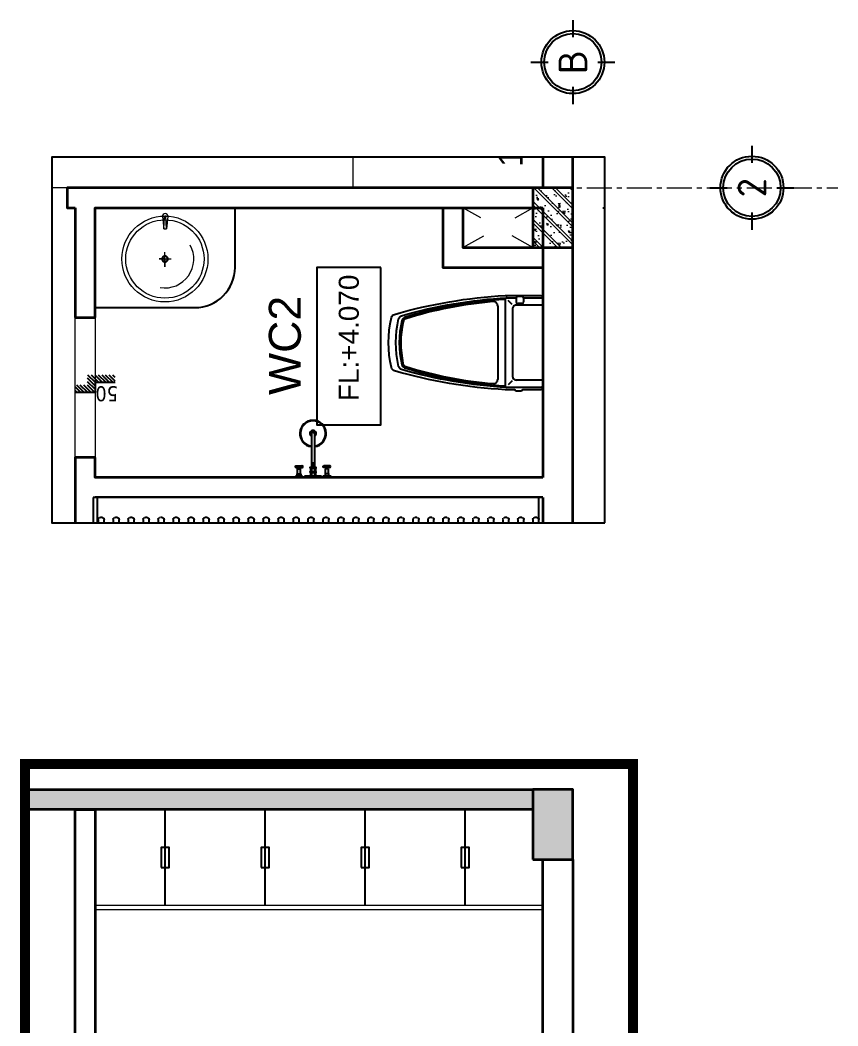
# Model space of a CAD drawing. Header units: inches. Extents: x 236662 to 497023, y -248575 to 81795.
# Drawn here: x 424170 to 428261, y -205182 to -200150 of the extents above; entities that cross this region are included whole.
import ezdxf
from ezdxf.enums import TextEntityAlignment as Align
from ezdxf.xclip import XClip

# ---------------------------------------------------------------- set-up
doc = ezdxf.new("R2010")
doc.units = ezdxf.units.IN
doc.header["$LTSCALE"] = 10
doc.header["$MEASUREMENT"] = 0
doc.set_wipeout_variables(frame=1)
for name, pattern in [('ACAD_ISO02W100', [15, 12, -3]), ('ACAD_ISO03W100', [30, 12, -18]), ('CENTER', [2, 1.25, -0.25, 0.25, -0.25]), ('DASHED2', [0.375, 0.25, -0.125]), ('HIDDEN', [0.375, 0.25, -0.125])]:
    doc.linetypes.add(name, pattern=pattern)
for name, color, linetype in [('01. HP_TEXT', 9, 'Continuous'), ('07. HP_KY HIEU', 43, 'Continuous'), ('07. HP_KY HIEU @ 1', 43, 'Continuous'), ('08. HP_DIM', 118, 'Continuous'), ('10. HP_VAT DUNG 1', 144, 'Continuous'), ('TEXT', 2, 'Continuous')]:
    doc.layers.add(name, color=color, linetype=linetype)
for name, color, linetype, lineweight in [('02. HP_BE TONG', 1, 'Continuous', 35), ('03. HP_TUONG', 2, 'Continuous', 35), ('05. HP_TRUC', 251, 'CENTER', 5), ('06. HP_THAY 1', 134, 'Continuous', 15), ('06. HP_THAY 2', 147, 'Continuous', 13), ('09_HP_HATCH', 8, 'Continuous', 5), ('14. HP_OPENING', 250, 'ACAD_ISO03W100', 5), ('GHICHU', 7, 'Continuous', 9), ('N KHUAT', 8, 'Continuous', 5)]:
    doc.layers.add(name, color=color, linetype=linetype, lineweight=lineweight)
doc.styles.add('AVO', font='VAVOB.TTF')
doc.styles.add('BAOANNOTE', font='arial.ttf', dxfattribs={"width": 0.8})
doc.styles.add('ISOCP50', font='isocpeur.ttf')
doc.styles.get("Standard").update_dxf_attribs({"font": 'arial.ttf'})
doc.styles.add('Tahoma', font='tahoma.ttf')
doc.styles.add('TEXT (none)', font='arial.ttf')
doc.styles.add('text2', font='VHELVCN.TTF')
doc.dimstyles.new('AL-100', dxfattribs={"dimtxt": 220, "dimasz": 150, "dimexe": 150, "dimexo": 150, "dimgap": 80, "dimtad": 1, "dimdec": 0, "dimzin": 9, "dimtxsty": 'text2', "dimblk": 'ARCHTICK', "dimcen": 1, "dimdle": 150, "dimclrd": 256, "dimclre": 256, "dimclrt": 7, "dimadec": 0, "dimazin": 0, "dimtfac": 1, "dimtdec": 0, "dimtix": 1, "dimtmove": 2, "dimatfit": 3, "dimldrblk": 'ARCHTICK', "dimfxl": 1, "dimtolj": 1, "dimtzin": 0, "dimlwd": -1, "dimlwe": -1, "dimarcsym": 0})

# ---------------------------------------------------------------- blocks, each defined once
blk = doc.blocks.new('Level mark - Plan 2')
blk.add_lwpolyline([(12.525, 0.4), (12.525, 3.6), (4.642, 3.6), (4.642, 0.4)], close=True)
at = {"style": 'BAOANNOTE', "flags": 8}
blk.add_attdef('FL%%P0.000', text='', height=2, dxfattribs=at).set_placement((9, 2), align=Align.MIDDLE_CENTER)
blk = doc.blocks.new('_ArchTick')
at = {"color": 0, "linetype": 'ByBlock', "const_width": 0.15}
blk.add_lwpolyline([(-0.5, -0.5), (0.5, 0.5)], dxfattribs=at)
blk = doc.blocks.new('*D1336')
at = {"layer": '08. HP_DIM', "transparency": 16777216}
for p, q in [((-15000, -3750), (-15000, -5072.9)), ((0, -3750), (0, -5072.9)), ((-15150, -4922.9), (150, -4922.9))]:
    blk.add_line(p, q, dxfattribs=at)
at = {"layer": 'Defpoints', "color": 0, "transparency": 16777216}
for p in [(-15000, -3600), (0, -3600), (0, -4922.9)]:
    blk.add_point(p, dxfattribs=at)
at = {"layer": '08. HP_DIM', "transparency": 16777216, "xscale": 150, "yscale": 150, "zscale": 150, "rotation": 180}
blk.add_blockref('_ArchTick', (-15000, -4922.9), dxfattribs=at)
at = {"layer": '08. HP_DIM', "transparency": 16777216, "xscale": 150, "yscale": 150, "zscale": 150}
blk.add_blockref('_ArchTick', (0, -4922.9), dxfattribs=at)
at = {"layer": '08. HP_DIM', "color": 7, "transparency": 16777216, "insert": (-7500, -4730.6), "char_height": 220, "attachment_point": 5, "style": 'text2'}
blk.add_mtext('\\A1;15000', dxfattribs=at)
blk = doc.blocks.new('COT')
at = {"layer": '09_HP_HATCH'}
h = blk.add_hatch(dxfattribs=at)
h.set_pattern_fill('CHAU-01', color=256, scale=15, pattern_type=2)
h.set_pattern_definition([(50, (-55276.965, -37444.2), (107.58903, -9.41282), [11.25, -123.75]), (355, (-55276.97, -37444.2), (-20.8127, 112.82882), [9, -99]), (100.4514, (-55268, -37444.99), (86.7764, 103.41593), [9.56103, -105.17132]), (46.1842, (-55276.97, -37414.2), (160.08616, -24.82785), [16.875, -185.625]), (96.6356, (-55263.62, -37416.27), (140.1994, 146.11768), [14.34154, -157.75695]), (351.1842, (-55276.97, -37414.2), (140.1993, 146.1178), [13.5, -148.5]), (21, (-55261.965, -37421.7), (89.53606, -60.39283), [11.25, -123.75]), (326, (-55261.97, -37421.7), (36.4973, 108.7725), [9, -99]), (71.4514, (-55254.5, -37426.73), (126.0334, 48.37957), [9.56103, -105.17132]), (37.5, (-55276.965, -37444.2), (1.823978, 49.934078), [0, -97.8, 0, -100.5, 0, -99.375]), (7.5, (-55276.965, -37444.2), (39.46043, 59.161757), [0, -57.3, 0, -95.55, 0, -37.875]), (327.5, (-55310.415, -37444.2), (80.073365, -3.38323), [0, -37.5, 0, -117, 0, -155.25]), (317.5, (-55325.415, -37444.2), (87.477925, 15.01575), [0, -48.75, 0, -77.7, 0, -110.25]), (45, (-55276.965, -37444.2), (-45.07806, 45.07806), []), (45, (-55276.965, -37425.827), (-45.07806, 45.07806), [])])
h.paths.add_polyline_path([(0, -200), (300, -200), (300, 0), (0, 0)])
at = {"layer": '02. HP_BE TONG'}
blk.add_lwpolyline([(0, -200), (300, -200), (300, 0), (0, 0)], close=True, dxfattribs=at)
blk = doc.blocks.new('ádasdwdczxzc')
at = {"layer": '03. HP_TUONG'}
for p in [(-15000, 3600), (-9750, 3600), (-5550, 3600), (-300, 3600), (-15000, 200), (-9750, 200), (-5550, 200), (-300, 200)]:
    blk.add_blockref('COT', p, dxfattribs=at)
blk = doc.blocks.new('*D1337')
at = {"layer": '08. HP_DIM', "transparency": 16777216}
for p, q in [((-15000, -3750), (-15000, -4660.7)), ((-9550, -3750), (-9550, -4660.7)), ((-15150, -4510.7), (-9400, -4510.7))]:
    blk.add_line(p, q, dxfattribs=at)
at = {"layer": 'Defpoints', "color": 0, "transparency": 16777216}
for p in [(-15000, -3600), (-9550, -3600), (-9550, -4510.7)]:
    blk.add_point(p, dxfattribs=at)
at = {"layer": '08. HP_DIM', "transparency": 16777216, "xscale": 150, "yscale": 150, "zscale": 150, "rotation": 180}
blk.add_blockref('_ArchTick', (-15000, -4510.7), dxfattribs=at)
at = {"layer": '08. HP_DIM', "transparency": 16777216, "xscale": 150, "yscale": 150, "zscale": 150}
blk.add_blockref('_ArchTick', (-9550, -4510.7), dxfattribs=at)
at = {"layer": '08. HP_DIM', "color": 7, "transparency": 16777216, "insert": (-12275, -4318.3), "char_height": 220, "attachment_point": 5, "style": 'text2'}
blk.add_mtext('\\A1;5450', dxfattribs=at)
blk = doc.blocks.new('*D1338')
at = {"layer": '08. HP_DIM', "transparency": 16777216}
for p, q in [((-9550, -3750), (-9550, -4660.7)), ((-5450, -3750), (-5450, -4660.7)), ((-9700, -4510.7), (-5300, -4510.7))]:
    blk.add_line(p, q, dxfattribs=at)
at = {"layer": 'Defpoints', "color": 0, "transparency": 16777216}
for p in [(-9550, -3600), (-5450, -3600), (-5450, -4510.7)]:
    blk.add_point(p, dxfattribs=at)
at = {"layer": '08. HP_DIM', "transparency": 16777216, "xscale": 150, "yscale": 150, "zscale": 150, "rotation": 180}
blk.add_blockref('_ArchTick', (-9550, -4510.7), dxfattribs=at)
at = {"layer": '08. HP_DIM', "transparency": 16777216, "xscale": 150, "yscale": 150, "zscale": 150}
blk.add_blockref('_ArchTick', (-5450, -4510.7), dxfattribs=at)
at = {"layer": '08. HP_DIM', "color": 7, "transparency": 16777216, "insert": (-7500, -4318.3), "char_height": 220, "attachment_point": 5, "style": 'text2'}
blk.add_mtext('\\A1;4100', dxfattribs=at)
blk = doc.blocks.new('*D1339')
at = {"layer": '08. HP_DIM', "transparency": 16777216}
for p, q in [((-5450, -3750), (-5450, -4660.7)), ((0, -3750), (0, -4660.7)), ((-5600, -4510.7), (150, -4510.7))]:
    blk.add_line(p, q, dxfattribs=at)
at = {"layer": 'Defpoints', "color": 0, "transparency": 16777216}
for p in [(-5450, -3600), (0, -3600), (0, -4510.7)]:
    blk.add_point(p, dxfattribs=at)
at = {"layer": '08. HP_DIM', "transparency": 16777216, "xscale": 150, "yscale": 150, "zscale": 150, "rotation": 180}
blk.add_blockref('_ArchTick', (-5450, -4510.7), dxfattribs=at)
at = {"layer": '08. HP_DIM', "transparency": 16777216, "xscale": 150, "yscale": 150, "zscale": 150}
blk.add_blockref('_ArchTick', (0, -4510.7), dxfattribs=at)
at = {"layer": '08. HP_DIM', "color": 7, "transparency": 16777216, "insert": (-2725, -4318.3), "char_height": 220, "attachment_point": 5, "style": 'text2'}
blk.add_mtext('\\A1;5450', dxfattribs=at)
blk = doc.blocks.new('*D1340')
at = {"layer": '08. HP_DIM', "transparency": 16777216}
for p, q in [((1239.1, 150), (1239.1, -3750)), ((365, 0), (1389.1, 0)), ((365, -3600), (1389.1, -3600))]:
    blk.add_line(p, q, dxfattribs=at)
at = {"layer": 'Defpoints', "color": 0, "transparency": 16777216}
for p in [(215, 0), (215, -3600), (1239.1, -3600)]:
    blk.add_point(p, dxfattribs=at)
at = {"layer": '08. HP_DIM', "transparency": 16777216, "xscale": 150, "yscale": 150, "zscale": 150}
for p, rotation in [((1239.1, 0), 90), ((1239.1, -3600), 270)]:
    blk.add_blockref('_ArchTick', p, dxfattribs=dict(at, rotation=rotation))
at = {"layer": '08. HP_DIM', "color": 7, "transparency": 16777216, "insert": (1046.7, -1880), "char_height": 220, "attachment_point": 5, "rotation": 90, "style": 'text2'}
blk.add_mtext('\\A1;3600', dxfattribs=at)
blk = doc.blocks.new('*D1341')
at = {"layer": '08. HP_DIM', "transparency": 16777216}
for p, q in [((-17549.4, 150), (-17549.4, -3750)), ((-16400, 0), (-17699.4, 0)), ((-16400, -3600), (-17699.4, -3600))]:
    blk.add_line(p, q, dxfattribs=at)
at = {"layer": 'Defpoints', "color": 0, "transparency": 16777216}
for p in [(-16250, 0, 6.3), (-17549.4, -3600), (-16250, -3600, 6.3)]:
    blk.add_point(p, dxfattribs=at)
at = {"layer": '08. HP_DIM', "transparency": 16777216, "xscale": 150, "yscale": 150, "zscale": 150}
for p, rotation in [((-17549.4, 0), 90), ((-17549.4, -3600), 270)]:
    blk.add_blockref('_ArchTick', p, dxfattribs=dict(at, rotation=rotation))
at = {"layer": '08. HP_DIM', "color": 7, "transparency": 16777216, "insert": (-17741.7, -1800), "char_height": 220, "attachment_point": 5, "rotation": 90, "style": 'text2'}
blk.add_mtext('\\A1;3600', dxfattribs=at)
blk = doc.blocks.new('Step Symbol - Metric')
h = blk.add_hatch()
h.set_pattern_fill('_USER', color=0, angle=45, style=0, pattern_type=0)
h.set_pattern_definition([(45, (0, 4), (-0.70711, 0.70711), [])])
h.paths.add_polyline_path([(8, 0), (8, -3), (-3, -3), (-3, 1), (-8, 1), (-8, 4), (0, 4), (0, 0)])
at = {"color": 0}
blk.add_lwpolyline([(8, 0), (0, 0), (0, 4), (-8, 4)], dxfattribs=at)
blk.add_attdef('Step', (2, 2), '', height=3, dxfattribs=at)
blk = doc.blocks.new('FDGGDFGDFGDFGFD')
at = {"color": 252}
for p, q in [((-180, 204.7), (-180, -204.7)), ((-146.7, 181.8), (-165.9, 201)), ((-127.4, 212.8), (-127.4, 193.9)), ((-92.3, 212.8), (-92.3, 193.9)), ((-215.1, 175), (-215.1, -175)), ((-144.9, 160.6), (-144.9, -160.6)), ((0, 178.6), (-126.9, 178.6)), ((-100.4, 185.8), (-119.3, 185.8)), ((-146.7, -181.8), (-165.9, -201)), ((0, -178.6), (-126.9, -178.6))]:
    blk.add_line(p, q, dxfattribs=at)
blk.add_lwpolyline([(-100.4, 220.9, -0.381966), (-92.3, 213.7), (-9, 213.7, -0.414214), (0, 204.7), (0, -204.7, -0.414214), (-9, -213.7), (-171, -213.7, -0.056436), (-673.2, -128.2, -0.271858), (-687.3, -113.3, -0.114547), (-687.2, 113.4, -0.271578), (-673, 128.2, -0.056423), (-171, 213.7), (-127.3, 213.7, -0.381966), (-119.3, 220.9)], format="xyb", close=True, dxfattribs=at)
blk.add_lwpolyline([(-237, 195.2), (-237, 195.2)], close=True, dxfattribs=at)
for centre, radius, start, end in [((-85, -1683.8), 1892.3, 92.8743, 107.6554), ((-85, -1683.8), 1885.1, 94.6245, 107.5277), ((-235.4, 175), 20.3, 0, 94.6246), ((-171, 204.7), 9, 90, 180), ((-119.3, 193.9), 8.1, 180, 270), ((-100.4, 193.9), 8.1, 270, 0), ((-126.9, 160.6), 18, 90, 180), ((-201.2, 0), 482.8, 167.5059, 192.4941), ((-195.6, -0.6), 481.2, 168.1005, 191.7373), ((-652.8, 100.1), 20.3, 107.6554, 167.5059), ((-646.6, 94.5), 20.3, 107.5277, 168.1005), ((-652.8, -100.1), 20.3, 192.4941, 252.3446), ((-646.9, -94.4), 20.3, 191.7373, 252.464), ((-85, 1683.8), 1892.3, 252.3446, 267.1257), ((-85, 1683.8), 1885.1, 252.464, 265.3754), ((-235.4, -175), 20.3, 265.3754, 0), ((-126.9, -160.6), 18, 180, 270), ((-171, -204.7), 9, 180, 270)]:
    blk.add_arc(centre, radius, start, end, dxfattribs=at)
blk = doc.blocks.new('xi bet')
blk.add_lwpolyline([(-4710337.2, 6048009.8), (-4710167.1, 6048009.8, 0.414214), (-4710157.7, 6048019.2), (-4710157.7, 6048449.2, 0.414214), (-4710167.1, 6048458.6), (-4710254.6, 6048458.6, 0.381966), (-4710263.1, 6048466.2), (-4710282.9, 6048466.2, 0.381966), (-4710291.4, 6048458.6), (-4710337.2, 6048458.6, 0.056423), (-4710864.4, 6048368.9, 0.271578), (-4710879.2, 6048353.2, 0.114547), (-4710879.3, 6048115.2, 0.271858), (-4710864.5, 6048099.6, 0.056436)], format="xyb", close=True)
at = {"linetype": 'Continuous', "xscale": -1, "rotation": 180}
blk.add_blockref('FDGGDFGDFGDFGFD', (-4710157.7, 6048234.2), dxfattribs=at)
blk = doc.blocks.new('DRFHBTY')
at = {"color": 251, "linetype": 'Continuous', "lineweight": 0}
for p, q in [((1752175.2, 23778), (1752175.2, 23817.3)), ((1752175.2, 23817.3), (1752175.2, 23744.6)), ((1752175.2, 23778), (1752175.2, 23815.8)), ((1752175.2, 23815.8), (1752175.2, 23747.5)), ((1752204.3, 23778), (1752144.7, 23778)), ((1752175.2, 23778), (1752204.3, 23778))]:
    blk.add_line(p, q, dxfattribs=at)
at = {"lineweight": 0}
for p, q in [((1752160.5, 23565.4), (1752168.1, 23627.9)), ((1752168.1, 23627.9), (1752171, 23563)), ((1752180.1, 23627.9), (1752168.1, 23627.9)), ((1752180.1, 23627.9), (1752177.3, 23563)), ((1752187.8, 23565.4), (1752180.1, 23627.9)), ((1752171, 23563), (1752175.2, 23563)), ((1752177.3, 23563), (1752173, 23563))]:
    blk.add_line(p, q, dxfattribs=at)
for radius in [215, 195.9]:
    blk.add_circle((1752175.2, 23778), radius, dxfattribs=at)
at = {"color": 251, "lineweight": 0}
blk.add_arc((1752175.2, 23778), 144.6, 80.6039, 208.921, dxfattribs=at)
at = {"color": 251, "linetype": 'Continuous', "lineweight": 0}
for centre, radius, start, end in [((1752174.8, 23778), 16.2, 89.177, 270.823), ((1752174.8, 23778), 12, 88.8848, 271.1152), ((1752175.2, 23778), 16.2, 269.177, 90.823), ((1752175.2, 23778), 12, 268.8848, 91.1152)]:
    blk.add_arc(centre, radius, start, end, dxfattribs=at)
at = {"lineweight": 0}
for centre, start, end in [((1752174, 23564.2), 175.1531, 270.3684), ((1752174.2, 23564.2), 269.6316, 4.8469)]:
    blk.add_arc(centre, 13.6, start, end, dxfattribs=at)
blk = doc.blocks.new('voisen')
for p, q in [((0, -108.4), (0, 108.4)), ((0, 88.6), (6.3, 88.6)), ((0, 50.8), (0, 88.6)), ((6.3, 50.8), (0, 50.8)), ((6.3, 88.6), (6.3, 50.8)), ((6.3, 60.3), (6.3, 79.1)), ((220.1, 7.9), (6.3, 7.9)), ((220.1, -7.9), (6.3, -7.9))]:
    blk.add_line(p, q)
at = {"color": 251}
for p, q in [((6.3, 79.1), (18.9, 79.1)), ((18.9, 60.3), (6.3, 60.3)), ((18.9, 79.1), (18.9, 60.3)), ((18.9, 77.6), (44, 77.6)), ((18.9, 61.8), (44, 61.8)), ((44, 77.6), (44, 61.8)), ((44, 74.1), (50.3, 74.1)), ((44, 65.3), (50.3, 65.3)), ((50.3, 85.3), (50.3, 54.1)), ((50.3, 74.1), (50.3, 65.3)), ((50.3, 69.7), (57.8, 69.7)), ((57.8, 85.3), (57.8, 54.1)), ((25.1, 12.6), (6.3, 12.6)), ((47.2, 12.6), (28.3, 12.6)), ((53.2, 6.3), (53.2, -6.3)), ((53.2, 6.3), (53.2, -6.3)), ((54.5, 6.3), (54.5, -6.3)), ((56.2, 6.3), (56.2, -6.3)), ((57.5, 6.3), (57.5, -6.3)), ((58.3, 6.3), (58.3, -6.3)), ((58.8, 6.3), (58.8, -6.3)), ((62.8, 6.3), (62.8, -6.3)), ((64.2, 6.3), (64.2, -6.3)), ((65.5, 6.3), (65.5, -6.3)), ((66.2, 6.3), (66.2, -6.3)), ((66.8, 6.3), (66.8, -6.3)), ((66.9, 6.3), (66.9, -6.3)), ((66.9, 6.3), (66.9, -6.3)), ((67.1, 6.3), (67.1, -6.3)), ((67.6, 6.3), (67.6, -6.3)), ((68.4, 6.3), (68.4, -6.3)), ((69.6, 6.3), (69.6, -6.3)), ((71, 6.3), (71, -6.3)), ((72.3, 6.3), (72.3, -6.3)), ((25.1, -12.6), (6.3, -12.6)), ((47.2, -12.6), (28.3, -12.6)), ((18.9, -61.8), (44, -61.8)), ((18.9, -77.6), (44, -77.6)), ((44, -77.6), (44, -61.8)), ((44, -65.3), (50.3, -65.3)), ((44, -74.1), (50.3, -74.1)), ((50.3, -85.3), (50.3, -54.1)), ((50.3, -74.1), (50.3, -65.3)), ((50.3, -69.7), (57.8, -69.7)), ((57.8, -85.3), (57.8, -54.1))]:
    blk.add_line(p, q, dxfattribs=at)
for points in [[(0, 40.9), (0, -40.9), (6.3, -40.9), (6.3, 40.9)], [(0, 15.7), (6.3, 15.7), (6.3, -15.7), (0, -15.7)], [(0, -88.6), (6.3, -88.6), (6.3, -50.8), (0, -50.8)]]:
    blk.add_lwpolyline(points, close=True)
for points in [[(25.1, 15.7), (25.1, -15.7), (28.3, -15.7), (28.3, 15.7)], [(47.2, 15.7), (47.2, -15.7), (50.3, -15.7), (50.3, 15.7)], [(53.2, 6.3), (53.2, -6.3), (72.3, -6.3), (72.3, 6.3)], [(6.3, -60.3), (6.3, -79.1), (18.9, -79.1), (18.9, -60.3)]]:
    blk.add_lwpolyline(points, close=True, dxfattribs=at)
for radius, start, end in [(66, 186.8371, 173.1629), (62.9, 187.1808, 172.8192), (15.7, 210, 150), (7.86, 270, 90)]:
    blk.add_arc((220.1, 0), radius, start, end)
for start, end in [(23.7423, 53.63), (306.3739, 336.2616)]:
    blk.add_arc((41, 0), 15.6, start, end, dxfattribs=at)
at = {"color": 251, "extrusion": (0, 0, -1)}
blk.add_ellipse((54.1, 54.1), major_axis=(-2.67, 2.67), ratio=1, start_param=3.927025, end_param=10.21021, dxfattribs=at)
at = {"color": 251}
blk.add_ellipse((54.1, 85.3), major_axis=(-2.67, 2.67), ratio=1, start_param=5.497753, end_param=11.780938, dxfattribs=at)
blk.add_ellipse((54.1, -54.1), major_axis=(0, 3.77), ratio=1, dxfattribs=at)
at = {"color": 251, "extrusion": (0, 0, -1)}
blk.add_ellipse((54.1, -85.3), major_axis=(0, -3.77), ratio=1, dxfattribs=at)
blk = doc.blocks.new('*U36')
blk.add_wipeout([(2250, -600), (0, -600), (0, 0), (2250, 0)])
for p, q in [((0, -600), (0, 0)), ((0, 0), (2250, 0)), ((20, -580), (20, 0)), ((2230, 0), (2230, -580)), ((2250, 0), (2250, -600)), ((2250, -580), (0, -580)), ((2250, -600), (0, -600))]:
    blk.add_line(p, q)
at = {"linetype": 'HIDDEN'}
blk.add_line((20, -300), (2230, -300), dxfattribs=at)
at = {"linetype": 'HIDDEN', "ltscale": 0.3}
for points in [[(30, -100), (40, -100, -0.414214), (50, -110), (50, -490, -0.414214), (40, -500), (30, -500, -0.414214), (20, -490), (20, -110, -0.414214)], [(105, -100), (115, -100, -0.414214), (125, -110), (125, -490, -0.414214), (115, -500), (105, -500, -0.414214), (95, -490), (95, -110, -0.414214)], [(180, -100), (190, -100, -0.414214), (200, -110), (200, -490, -0.414214), (190, -500), (180, -500, -0.414214), (170, -490), (170, -110, -0.414214)], [(255, -100), (265, -100, -0.414214), (275, -110), (275, -490, -0.414214), (265, -500), (255, -500, -0.414214), (245, -490), (245, -110, -0.414214)], [(330, -100), (340, -100, -0.414214), (350, -110), (350, -490, -0.414214), (340, -500), (330, -500, -0.414214), (320, -490), (320, -110, -0.414214)], [(405, -100), (415, -100, -0.414214), (425, -110), (425, -490, -0.414214), (415, -500), (405, -500, -0.414214), (395, -490), (395, -110, -0.414214)], [(480, -100), (490, -100, -0.414214), (500, -110), (500, -490, -0.414214), (490, -500), (480, -500, -0.414214), (470, -490), (470, -110, -0.414214)], [(555, -100), (565, -100, -0.414214), (575, -110), (575, -490, -0.414214), (565, -500), (555, -500, -0.414214), (545, -490), (545, -110, -0.414214)], [(630, -100), (640, -100, -0.414214), (650, -110), (650, -490, -0.414214), (640, -500), (630, -500, -0.414214), (620, -490), (620, -110, -0.414214)], [(705, -100), (715, -100, -0.414214), (725, -110), (725, -490, -0.414214), (715, -500), (705, -500, -0.414214), (695, -490), (695, -110, -0.414214)], [(780, -100), (790, -100, -0.414214), (800, -110), (800, -490, -0.414214), (790, -500), (780, -500, -0.414214), (770, -490), (770, -110, -0.414214)], [(855, -100), (865, -100, -0.414214), (875, -110), (875, -490, -0.414214), (865, -500), (855, -500, -0.414214), (845, -490), (845, -110, -0.414214)], [(930, -100), (940, -100, -0.414214), (950, -110), (950, -490, -0.414214), (940, -500), (930, -500, -0.414214), (920, -490), (920, -110, -0.414214)], [(1005, -100), (1015, -100, -0.414214), (1025, -110), (1025, -490, -0.414214), (1015, -500), (1005, -500, -0.414214), (995, -490), (995, -110, -0.414214)], [(1080, -100), (1090, -100, -0.414214), (1100, -110), (1100, -490, -0.414214), (1090, -500), (1080, -500, -0.414214), (1070, -490), (1070, -110, -0.414214)], [(1155, -100), (1165, -100, -0.414214), (1175, -110), (1175, -490, -0.414214), (1165, -500), (1155, -500, -0.414214), (1145, -490), (1145, -110, -0.414214)], [(1230, -100), (1240, -100, -0.414214), (1250, -110), (1250, -490, -0.414214), (1240, -500), (1230, -500, -0.414214), (1220, -490), (1220, -110, -0.414214)], [(1305, -100), (1315, -100, -0.414214), (1325, -110), (1325, -490, -0.414214), (1315, -500), (1305, -500, -0.414214), (1295, -490), (1295, -110, -0.414214)], [(1380, -100), (1390, -100, -0.414214), (1400, -110), (1400, -490, -0.414214), (1390, -500), (1380, -500, -0.414214), (1370, -490), (1370, -110, -0.414214)], [(1455, -100), (1465, -100, -0.414214), (1475, -110), (1475, -490, -0.414214), (1465, -500), (1455, -500, -0.414214), (1445, -490), (1445, -110, -0.414214)], [(1530, -100), (1540, -100, -0.414214), (1550, -110), (1550, -490, -0.414214), (1540, -500), (1530, -500, -0.414214), (1520, -490), (1520, -110, -0.414214)], [(1605, -100), (1615, -100, -0.414214), (1625, -110), (1625, -490, -0.414214), (1615, -500), (1605, -500, -0.414214), (1595, -490), (1595, -110, -0.414214)], [(1680, -100), (1690, -100, -0.414214), (1700, -110), (1700, -490, -0.414214), (1690, -500), (1680, -500, -0.414214), (1670, -490), (1670, -110, -0.414214)], [(1755, -100), (1765, -100, -0.414214), (1775, -110), (1775, -490, -0.414214), (1765, -500), (1755, -500, -0.414214), (1745, -490), (1745, -110, -0.414214)], [(1830, -100), (1840, -100, -0.414214), (1850, -110), (1850, -490, -0.414214), (1840, -500), (1830, -500, -0.414214), (1820, -490), (1820, -110, -0.414214)], [(1905, -100), (1915, -100, -0.414214), (1925, -110), (1925, -490, -0.414214), (1915, -500), (1905, -500, -0.414214), (1895, -490), (1895, -110, -0.414214)], [(1980, -100), (1990, -100, -0.414214), (2000, -110), (2000, -490, -0.414214), (1990, -500), (1980, -500, -0.414214), (1970, -490), (1970, -110, -0.414214)], [(2055, -100), (2065, -100, -0.414214), (2075, -110), (2075, -490, -0.414214), (2065, -500), (2055, -500, -0.414214), (2045, -490), (2045, -110, -0.414214)], [(2130, -100), (2140, -100, -0.414214), (2150, -110), (2150, -490, -0.414214), (2140, -500), (2130, -500, -0.414214), (2120, -490), (2120, -110, -0.414214)], [(2205, -100), (2215, -100, -0.414214), (2225, -110), (2225, -490, -0.414214), (2215, -500), (2205, -500, -0.414214), (2195, -490), (2195, -110, -0.414214)]]:
    blk.add_lwpolyline(points, format="xyb", close=True, dxfattribs=at)
for points in [[(20, -320), (20, -280), (30, -280), (30, -320)], [(2220, -320), (2220, -280), (2230, -280), (2230, -320)]]:
    blk.add_lwpolyline(points, close=True)
blk = doc.blocks.new('*U289')
blk.add_wipeout([(-1650, 0), (1650, 0), (1650, -400), (900, -400), (900, -2000), (-900, -2000), (-900, -400), (-1650, -400)])
for p, q in [((-900, -50), (900, -50)), ((-900, -100), (900, -100)), ((-800, -1900), (-800, -100)), ((800, -100), (800, -1900)), ((500, -500), (-800, -500)), ((500, -500), (500, -800)), ((500, -500), (800, -800)), ((500, -800), (800, -800)), ((800, -1900), (-800, -1900))]:
    blk.add_line(p, q)
for points in [[(-1650, 0), (-1650, -400), (-900, -400), (-900, 0)], [(-900, 0), (900, 0), (900, -2000), (-900, -2000)], [(900, 0), (900, -400), (1650, -400), (1650, 0)], [(750, -150), (750, -450), (-750, -450), (-750, -150)]]:
    blk.add_lwpolyline(points, close=True)
blk = doc.blocks.new('A$C51650A6A')
for p, q in [((55.6, 890), (2169.3, 890)), ((0, 166.9), (0, 834.3)), ((2224.9, 834.3), (2224.9, 166.9)), ((166.9, 778.7), (2058, 778.7)), ((111.2, 55.6), (111.2, 723.1)), ((2113.7, 723.1), (2113.7, 55.6)), ((111.2, 667.5), (2113.7, 667.5)), ((778.7, 667.5), (778.7, 0)), ((1446.2, 667.5), (1446.2, 0)), ((111.2, 111.2), (55.6, 111.2)), ((2169.3, 111.2), (2113.7, 111.2)), ((2058, 0), (166.9, 0))]:
    blk.add_line(p, q)
for centre, start, end in [((55.6, 834.3), 90, 180), ((2169.3, 834.3), 0, 90), ((166.9, 723.1), 90, 180), ((2058, 723.1), 0, 90), ((55.6, 166.9), 180, 270), ((2169.3, 166.9), 270, 0), ((166.9, 55.6), 180, 270), ((2058, 55.6), 270, 0)]:
    blk.add_arc(centre, 55.6, start, end)
blk = doc.blocks.new('A$C6F8167EC')
for p, q in [((69.9, 834.4), (97, 834.4)), ((97, 806.6), (69.9, 806.6)), ((97, 806.6), (69.9, 806.6)), ((875.7, 834.4), (848.6, 834.4)), ((848.6, 806.6), (875.7, 806.6)), ((848.6, 806.6), (875.7, 806.6)), ((0, 780.3), (0, 166.9)), ((166.9, 780.3), (166.9, 611.9)), ((166.9, 611.9), (166.9, 780.3)), ((778.7, 611.9), (778.7, 780.3)), ((778.7, 611.9), (778.7, 780.3)), ((945.6, 780.3), (945.6, 166.9)), ((166.9, 611.9), (166.9, 578.5)), ((166.9, 166.9), (166.9, 611.9)), ((745.4, 611.9), (200.2, 611.9)), ((200.2, 611.9), (745.4, 611.9)), ((745.4, 611.9), (200.2, 611.9)), ((778.7, 166.9), (778.7, 611.9)), ((778.7, 578.5), (778.7, 611.9)), ((166.9, 578.5), (166.9, 166.9)), ((166.9, 578.5), (166.9, 33.4)), ((778.7, 166.9), (778.7, 578.5)), ((778.7, 33.4), (778.7, 578.5)), ((77.9, 153.2), (77.9, 44.5)), ((867.7, 44.5), (867.7, 153.2)), ((100.1, 22.2), (168.8, 22.2)), ((776.8, 22.2), (845.5, 22.2)), ((200.2, 0), (745.4, 0)), ((200.2, 0), (745.4, 0)), ((745.4, -47.2), (200.2, -47.2)), ((200.2, -47.2), (745.4, -47.2)), ((166.9, -80.5), (166.9, -400.7)), ((778.7, -400.7), (778.7, -80.5)), ((200.2, -434.1), (745.4, -434.1)), ((200.2, -434.1), (745.4, -434.1))]:
    blk.add_line(p, q)
for centre, radius, start, end in [((8.9, 820.1), 8.9, 108.0146, 177.6657), ((8.9, 820.8), 8.9, 182.3343, 251.9854), ((106.7, 776.5), 106.7, 160.3596, 177.9477), ((32.3, 740.5), 91.9, 97.4384, 106.5456), ((8.9, 820.8), 8.9, 251.9854, 255.2386), ((32.3, 900.5), 91.9, 253.4544, 262.5616), ((32.3, 900.5), 91.9, 253.7695, 262.5616), ((76.7, 270.8), 563.6, 90.6884, 95.7284), ((76.7, 1370.1), 563.6, 264.2716, 269.3116), ((76.7, 1370.1), 563.6, 264.2716, 269.3116), ((90.2, 270.8), 563.6, 84.2716, 89.3116), ((90.2, 1370.1), 563.6, 270.6884, 275.7284), ((90.2, 1370.1), 563.6, 270.6884, 275.7284), ((134.6, 740.5), 91.9, 73.4544, 82.5616), ((134.6, 900.5), 91.9, 277.4384, 286.5456), ((134.6, 900.5), 91.9, 277.4384, 286.2305), ((158, 820.8), 8.9, 284.7614, 288.0146), ((504.6, -1839.5), 2674.1, 90.6803, 97.3874), ((158, 820.1), 8.9, 2.3343, 71.9854), ((158, 820.8), 8.9, 288.0146, 357.6657), ((60.2, 776.5), 106.7, 2.0523, 19.6404), ((60.2, 776.5), 106.7, 2.0523, 19.6404), ((441.1, -1839.5), 2674.1, 82.6126, 89.3197), ((787.6, 820.1), 8.9, 108.0146, 177.6657), ((787.6, 820.8), 8.9, 182.3343, 251.9854), ((885.4, 776.5), 106.7, 160.3596, 177.9477), ((885.4, 776.5), 106.7, 160.3596, 177.9477), ((811.1, 740.5), 91.9, 97.4384, 106.5456), ((811.1, 900.5), 91.9, 253.4544, 262.5616), ((787.6, 820.8), 8.9, 251.9854, 255.2386), ((811.1, 900.5), 91.9, 253.7695, 262.5616), ((855.4, 270.8), 563.6, 90.6884, 95.7284), ((855.4, 1370.1), 563.6, 264.2716, 269.3116), ((855.4, 1370.1), 563.6, 264.2716, 269.3116), ((869, 270.8), 563.6, 84.2716, 89.3116), ((869, 1370.1), 563.6, 270.6884, 275.7284), ((869, 1370.1), 563.6, 270.6884, 275.7284), ((913.3, 740.5), 91.9, 73.4544, 82.5616), ((913.3, 900.5), 91.9, 277.4384, 286.5456), ((913.3, 900.5), 91.9, 277.4384, 286.2305), ((936.7, 820.8), 8.9, 284.7614, 288.0146), ((936.7, 820.1), 8.9, 2.3343, 71.9854), ((936.7, 820.8), 8.9, 288.0146, 357.6657), ((839, 776.5), 106.7, 2.0523, 19.6404), ((200.2, 578.5), 33.4, 90, 180), ((200.2, 578.5), 33.4, 90, 180), ((200.2, 578.5), 33.4, 90, 180), ((745.4, 578.5), 33.4, 0, 90), ((745.4, 578.5), 33.4, 0, 90), ((745.4, 578.5), 33.4, 0, 90), ((83.4, 413.4), 260.3, 251.3034, 288.6966), ((83.4, 413.4), 260.3, 268.7755, 288.6966), ((862.2, 413.4), 260.3, 251.3034, 288.6966), ((862.2, 413.4), 260.3, 251.3034, 271.2245), ((100.1, 44.5), 22.2, 180, 270), ((200.2, 33.4), 33.4, 180, 270), ((200.2, 33.4), 33.4, 199.4712, 270), ((745.4, 33.4), 33.4, 270, 0), ((745.4, 33.4), 33.4, 270, 340.5288), ((845.5, 44.5), 22.2, 270, 0), ((200.2, -80.5), 33.4, 90, 180), ((200.2, -80.5), 33.4, 90, 180), ((745.4, -80.5), 33.4, 0, 90), ((745.4, -80.5), 33.4, 0, 90), ((745.4, -80.5), 33.4, 0, 90), ((200.2, -400.7), 33.4, 180, 270), ((745.4, -400.7), 33.4, 270, 0), ((200.2, -400.7), 33.4, 199.4712, 270), ((745.4, -400.7), 33.4, 270, 340.5288)]:
    blk.add_arc(centre, radius, start, end)
blk = doc.blocks.new('NOITHAT TANG 2')
at = {"layer": '10. HP_VAT DUNG 1'}
for points in [[(-5450, 3050), (-5450, 3450), (-650, 3450), (-650, 3050)], [(-6450, 3400), (-5550, 3400), (-5550, 3100), (-6450, 3100)], [(-650, 2400), (-150, 2400), (-150, 150), (-650, 150)], [(-5550, 1900), (-5100, 1900), (-5100, 200), (-5550, 200)]]:
    blk.add_lwpolyline(points, close=True, dxfattribs=at)
at = {"layer": '10. HP_VAT DUNG 1', "linetype": 'HIDDEN', "ltscale": 10}
for points in [[(-5400, 3100), (-5400, 3400), (-700, 3400), (-700, 3100)], [(-600, 2350), (-200, 2350), (-200, 200), (-600, 200)]]:
    blk.add_lwpolyline(points, close=True, dxfattribs=at)
at = {"layer": '10. HP_VAT DUNG 1', "linetype": 'DASHED2', "ltscale": 25}
for points in [[(-6400, 3350), (-5600, 3350), (-5600, 3150), (-6400, 3150)], [(-5450, 1800), (-5200, 1800), (-5200, 300), (-5450, 300)]]:
    blk.add_lwpolyline(points, close=True, dxfattribs=at)
at = {"layer": '10. HP_VAT DUNG 1', "elevation": 6.3}
blk.add_lwpolyline([(-9550, 2390), (-10050, 2390), (-10050, 1890, 0.414214), (-9850, 1690), (-9550, 1690)], format="xyb", close=True, dxfattribs=at)
at = {"layer": '10. HP_VAT DUNG 1', "xscale": -1, "rotation": 270}
blk.add_blockref('*U36', (-11000, 150), dxfattribs=at)
at = {"layer": '10. HP_VAT DUNG 1', "extrusion": (0, 0, -1), "xscale": -1, "zscale": -1, "rotation": 270}
blk.add_blockref('DRFHBTY', (-13971.3, -1750134.5, -6.3), dxfattribs=at)
at = {"layer": '10. HP_VAT DUNG 1'}
for name, p, rotation in [('A$C6F8167EC', (-3905, 1074.6, -6.3), 180), ('voisen', (-10900, 1300, 3.2), 0.001236346574016602), ('A$C51650A6A', (-1364.1, 1040), 180)]:
    blk.add_blockref(name, p, dxfattribs=dict(at, rotation=rotation))
at = {"layer": '10. HP_VAT DUNG 1', "extrusion": (0, 0, -1), "xscale": 1.049999999813735, "yscale": 1.049999999813735, "zscale": -1.049999999813735, "rotation": 270}
blk.add_blockref('xi bet', (-6340420.9, -4945515.6), dxfattribs=at)
at = {"layer": '10. HP_VAT DUNG 1', "xscale": -1, "rotation": 180}
blk.add_blockref('*U289', (-13250, 150), dxfattribs=at)
at = {"layer": '10. HP_VAT DUNG 1'}
blk.add_circle((-14554.4, 889.2), 250, dxfattribs=at)
blk = doc.blocks.new('grid test1')
at = {"ltscale": 20}
for p, q in [((0, 440), (0, 260)), ((-260, 0), (-440, 0)), ((440, 0), (260, 0)), ((0, -260), (0, -440))]:
    blk.add_line(p, q, dxfattribs=at)
at = {"color": 251, "ltscale": 20, "true_color": 0x636466}
for radius in [330, 300]:
    blk.add_circle((0, 0), radius, dxfattribs=at)
at = {"layer": '01. HP_TEXT', "color": 2, "ltscale": 20, "true_color": 0xf1eb1f, "style": 'ISOCP50'}
blk.add_attdef('GRID', text='', height=300, dxfattribs=at).set_placement((-37, 0), align=Align.MIDDLE_CENTER)
blk = doc.blocks.new('mb tang 2')
at = {"layer": '07. HP_KY HIEU'}
h = blk.add_hatch(color=256, dxfattribs=at)
h.dxf.hatch_style = 1
edge = h.paths.add_edge_path()
edge.add_arc((-8950, -2500), 25, 0, 360)
at = {"layer": '03. HP_TUONG'}
blk.add_line((-10100, -1110), (-10100, -1210), dxfattribs=at)
for points in [[(-16250, -250), (-16150, -350), (-15900, -350), (-15900, 0), (-16250, 0), (-16250, -250)], [(-15900, 0), (-15000, 0), (-15000, -100), (-15900, -100)], [(-9450, -200), (-5550, -200), (-5550, -150), (-9450, -150)], [(-16250, -2500), (-16150, -2400), (-15900, -2400), (-15900, -2750), (-16250, -2750), (-16250, -2500)], [(-16200, -3600), (-15000, -3600), (-15000, -3450), (-16200, -3450)]]:
    blk.add_lwpolyline(points, close=True, dxfattribs=at)
for points in [[(-11000, -3450), (-14900, -3450), (-14900, -2935), (-15000, -2935), (-15000, -3600), (0, -3600), (0, 0), (-15000, 0), (-15000, -509.2), (-14900, -509.2), (-14900, -150), (-5550, -150)], [(-5450, -150), (-150, -150), (-150, -3450), (-9450, -3450)], [(-5450, -150), (-5450, -550), (-5550, -550), (-5550, -150)], [(-9450, -1110), (-9450, -1110), (-9450, -1070), (-9550, -1070), (-9550, -1110)], [(-10800, -1210), (-10800, -1110), (-11600, -1110), (-11600, -1210), (-11000, -1210)], [(-9550, -1110), (-10100, -1110)], [(-9450, -3450), (-9450, -1110)], [(-11000, -3450), (-11000, -1210)], [(-10900, -3450), (-10900, -1210), (-10800, -1210)], [(-10100, -1210), (-9550, -1210), (-9550, -3450)], [(-9550, -2950), (-9850, -2950), (-9850, -3450)], [(-9550, -3050), (-9750, -3050), (-9750, -3450)], [(-9550, -3450), (-10900, -3450)]]:
    blk.add_lwpolyline(points, dxfattribs=at)
at = {"layer": '06. HP_THAY 1'}
for points in [[(-8550, -200), (-8550, -1300), (-6450, -1300), (-6450, -200)], [(-8500, -200), (-8500, -1250), (-6500, -1250), (-6500, -200)]]:
    blk.add_lwpolyline(points, dxfattribs=at)
for points in [[(-16150, -350), (-16050, -350), (-16050, -2400), (-16150, -2400)], [(-8550, -2200), (-6450, -2200), (-6450, -2550), (-8550, -2550)], [(-8500, -2250), (-6500, -2250), (-6500, -2500), (-8500, -2500)], [(-16150, -2750), (-16050, -2750), (-16050, -3450), (-16150, -3450)]]:
    blk.add_lwpolyline(points, close=True, dxfattribs=at)
at = {"layer": '06. HP_THAY 2'}
for p, q in [((-9450, -1070), (-9450, -150)), ((-8500, -1300), (-8500, -2200)), ((-6450, -2550), (-5550, -3450))]:
    blk.add_line(p, q, dxfattribs=at)
for points in [[(-650, -150), (-550, -150), (-550, -1100), (-150, -1100), (-150, -1200), (-650, -1200)], [(-6450, -2250), (-5550, -2250), (-5550, -200), (-6500, -200), (-6500, -2200), (-6450, -2200)], [(-15000, -509.2), (-14900, -509.2), (-14900, -2935), (-15000, -2935)], [(-10800, -1110), (-10100, -1110), (-10100, -1210), (-10800, -1210)], [(-8250, -2200), (-8250, -1300), (-8000, -1300), (-8000, -2200)], [(-8000, -2200), (-8000, -1300), (-7750, -1300), (-7750, -2200)], [(-7750, -2200), (-7750, -1300), (-7500, -1300), (-7500, -2200)], [(-7500, -2200), (-7500, -1300), (-7250, -1300), (-7250, -2200)], [(-7250, -2200), (-7250, -1300), (-7000, -1300), (-7000, -2200)], [(-7000, -2200), (-7000, -1300), (-6750, -1300), (-6750, -2200)], [(-6750, -2200), (-6750, -1300), (-6500, -1300), (-6500, -2200)], [(-6450, -2250), (-5550, -2250), (-5550, -2500), (-6450, -2500)], [(-8500, -3450), (-8500, -2550), (-8250, -2550), (-8250, -3450)], [(-8250, -3450), (-8250, -2550), (-8000, -2550), (-8000, -3450)], [(-8000, -3450), (-8000, -2550), (-7750, -2550), (-7750, -3450)], [(-7750, -3450), (-7750, -2550), (-7500, -2550), (-7500, -3450)], [(-7500, -3450), (-7500, -2550), (-7250, -2550), (-7250, -3450)], [(-7250, -3450), (-7250, -2550), (-7000, -2550), (-7000, -3450)], [(-7000, -3450), (-7000, -2550), (-6750, -2550), (-6750, -3450)], [(-6750, -3450), (-6750, -2550), (-6500, -2550), (-6500, -3450)]]:
    blk.add_lwpolyline(points, close=True, dxfattribs=at)
for points in [[(-8550, -2500), (-9450, -2500), (-9450, -3450), (-8500, -3450), (-8500, -2550)], [(-6450, -2500), (-5550, -2500), (-5550, -3450), (-6500, -3450), (-6500, -2550)], [(-6450, -2500), (-6450, -2550), (-6500, -2550)]]:
    blk.add_lwpolyline(points, dxfattribs=at)
at = {"layer": '07. HP_KY HIEU', "linetype": 'DASHED2'}
blk.add_lwpolyline([(-8950, -1750), (-8950, -3000), (-6050, -3000), (-6050, -1750)], close=True, dxfattribs=at)
at = {"layer": '07. HP_KY HIEU'}
for points in [[(-6951.7, -2237.3), (-7328.1, -2989.1), (-7483.3, -2899.5), (-7234.9, -3186.1), (-7390.1, -3096.5), (-7859.8, -3910.1)], [(-6935, -2246.9), (-7321, -3015.5), (-7393.4, -2973.7), (-7145, -3260.3), (-7383, -3122.9), (-7843.1, -3919.7)]]:
    blk.add_lwpolyline(points, dxfattribs=at)
blk.add_circle((-8950, -2500), 25, dxfattribs=at)
at = {"layer": '14. HP_OPENING'}
for p, q in [((-550, -150), (-150, -1100)), ((-550, -1100), (-150, -150)), ((-8500, -200), (-6500, -1250)), ((-8500, -1250), (-6500, -200)), ((-8500, -2250), (-6500, -2500)), ((-8500, -2500), (-6500, -2250)), ((-9750, -3050), (-9550, -3400)), ((-9750, -3400), (-9550, -3050))]:
    blk.add_line(p, q, dxfattribs=at)
at = {"layer": 'N KHUAT', "linetype": 'Continuous', "const_width": 20}
blk.add_lwpolyline([(-8446.4, -1865.5), (-8500, -1750), (-8439.4, -1646)], dxfattribs=at)
ref = blk.add_blockref('Level mark - Plan 2', (-13792.3, -1043.2), dxfattribs=dict(xscale=100, yscale=100, zscale=100))
ref.add_attrib('FL%%P0.000', 'FL:+4.100', dxfattribs={"height": 100, "style": 'BAOANNOTE'}).set_placement((-12892.3, -843.2), align=Align.MIDDLE_CENTER)
ref = blk.add_blockref('Level mark - Plan 2', (-3905.9, -1547.2), dxfattribs=dict(xscale=100, yscale=100, zscale=100))
ref.add_attrib('FL%%P0.000', 'FL:+2.624', dxfattribs={"height": 100, "style": 'BAOANNOTE'}).set_placement((-3005.9, -1347.2), align=Align.MIDDLE_CENTER)
ref = blk.add_blockref('Level mark - Plan 2', (-11101.2, -2678.9, 312.3), dxfattribs=dict(xscale=100, yscale=100, zscale=100))
ref.add_attrib('FL%%P0.000', 'FL:+4.070', dxfattribs={"height": 100, "style": 'BAOANNOTE'}).set_placement((-10201.2, -2478.9, 312.3), align=Align.MIDDLE_CENTER)
at = {"layer": '07. HP_KY HIEU @ 1'}
ref = blk.add_blockref('Step Symbol - Metric', (-10425, -1210), dxfattribs=dict(at, xscale=-12.50000000000002, yscale=12.50000000000002, zscale=12.5, rotation=90))
ref.add_attrib('Step', '50', (-10443.4, -1324.3), dxfattribs={"layer": '0', "color": 7, "height": 75, "rotation": 90, "style": 'Tahoma'})
ref = blk.add_blockref('Step Symbol - Metric', (-15000, -1774.3), dxfattribs=dict(at, xscale=-12.5, yscale=12.5, zscale=12.5))
ref.add_attrib('Step', '50', (-15114.3, -1755.9), dxfattribs={"layer": '0', "color": 7, "height": 75, "style": 'Tahoma'})
at = {"layer": '08. HP_DIM'}
blk.add_blockref('ádasdwdczxzc', (0, -3600), dxfattribs=at)
at = {"layer": '01. HP_TEXT', "style": 'TEXT (none)'}
for s, height, p in [('P. NGỦ 1 ', 159.88, (-13408.6, -574.3)), ('P. SINH HOẠT CHUNG ', 159.876, (-4381.3, -1128.1)), ('WC2', 159.88, (-10487.1, -2239.1))]:
    blk.add_text(s, height=height, dxfattribs=at).set_placement(p)
blk.add_text('BAN CÔNG', height=159.88, rotation=90, dxfattribs=at).set_placement((-15540.5, -2487.3))
at = {"layer": 'GHICHU', "color": 0, "linetype": 'Continuous', "style": 'AVO'}
for s, p in [('25', (-8706.7, -1497.8)), ('23', (-8201.3, -1497.8)), ('21', (-7701.3, -1497.8)), ('19', (-7201.3, -1497.8)), ('17', (-6701.3, -1497.8)), ('15', (-5844.7, -2476.2)), ('9', (-7426.8, -3340.1)), ('11', (-6926.8, -3340.1)), ('13', (-6471.2, -3337.9)), ('1', (-9344.9, -3349.4)), ('3', (-8164.4, -3349.4)), ('5', (-7679.1, -3353.5))]:
    blk.add_text(s, height=121, dxfattribs=at).set_placement(p)
at = {"layer": '08. HP_DIM'}
dim = blk.add_linear_dim(base=(-17549.4, -3600, -6.3), p1=(-16250, 0), p2=(-16250, -3600), angle=90, dimstyle='AL-100', dxfattribs=at)
dim.commit()
dim.dimension.update_dxf_attribs({"geometry": '*D1341', "text_midpoint": (-17741.7, -1800, -6.3)})
dim = blk.add_linear_dim(base=(1239.1, -3600), p1=(215, 0), p2=(215, -3600), angle=90, dimstyle='AL-100', dxfattribs=at)
dim.commit()
dim.dimension.update_dxf_attribs({"geometry": '*D1340', "text_midpoint": (1046.7, -1880), "dimtype": 128})
for base, p1, p2, picture, middle in [((0, -4922.9), (-15000, -3600), (0, -3600), '*D1336', (-7500, -4730.6)), ((-9550, -4510.7), (-15000, -3600), (-9550, -3600), '*D1337', (-12275, -4318.3)), ((-5450, -4510.7), (-9550, -3600), (-5450, -3600), '*D1338', (-7500, -4318.3)), ((0, -4510.7), (-5450, -3600), (0, -3600), '*D1339', (-2725, -4318.3))]:
    dim = blk.add_linear_dim(base=base, p1=p1, p2=p2, dimstyle='AL-100', dxfattribs=at)
    dim.commit()
    dim.dimension.update_dxf_attribs({"geometry": picture, "text_midpoint": middle})

msp = doc.modelspace()

# ---------------------------------------------------------------- hatches: boundary and pattern name
at = {"layer": '09_HP_HATCH'}
h = msp.add_hatch(dxfattribs=at)
h.set_pattern_fill('CHAU-01', color=256, scale=15, pattern_type=2)
h.set_pattern_definition([(50, (113582.11, -13728.56), (107.589027, -9.41282), [11.25, -123.75]), (355, (113582.11, -13728.56), (-20.8127, 112.82882), [9, -99]), (100.4514, (113591.07, -13729.34), (86.776407, 103.41593), [9.56103, -105.171317]), (46.1842, (113582.1, -13698.56), (160.086157, -24.82785), [16.875, -185.625]), (96.6356, (113595.45, -13700.63), (140.199406, 146.11768), [14.34154, -157.75695]), (351.1842, (113582.1, -13698.56), (140.19929, 146.11779), [13.5, -148.5]), (21, (113597.11, -13706.06), (89.536058, -60.392834), [11.25, -123.75]), (326, (113597.11, -13706.06), (36.4973, 108.772507), [9, -99]), (71.4514, (113604.57, -13711.09), (126.033394, 48.379575), [9.56103, -105.171317]), (37.5, (113582.107, -13728.56), (1.8239783, 49.934078), [0, -97.8, 0, -100.5, 0, -99.375]), (7.5, (113582.107, -13728.56), (39.460431, 59.161757), [0, -57.3, 0, -95.55, 0, -37.875]), (327.5, (113548.657, -13728.56), (80.0733654, -3.3832308), [0, -37.5, 0, -117, 0, -155.25]), (317.5, (113533.66, -13728.56), (87.477925, 15.015747), [0, -48.75, 0, -77.7, 0, -110.25]), (45, (113582.107, -13728.56), (-45.078057, 45.078057), []), (45, (113582.107, -13710.184), (-45.078057, 45.078057), [])])
h.paths.add_polyline_path([(424195.2, -203999.5), (426735.2, -203999.5), (426735.2, -204099.5), (424195.2, -204099.5)])
h.paths.add_polyline_path([(426735.2, -204349.5), (426935.2, -204349.5), (426935.2, -203999.5), (426735.2, -203999.5)])

# ---------------------------------------------------------------- linework, layer by layer
at = {"layer": '02. HP_BE TONG'}
for points in [[(424195.2, -203999.5), (426735.2, -203999.5), (426735.2, -204099.5), (424195.2, -204099.5)], [(426735.2, -204349.5), (426935.2, -204349.5), (426935.2, -203999.5), (426735.2, -203999.5)]]:
    msp.add_lwpolyline(points, close=True, dxfattribs=at)
at = {"layer": '03. HP_TUONG'}
for points in [[(424445.2, -204099.5), (424545.2, -204099.5), (424545.2, -205299.5), (424445.2, -205299.5)], [(426785.2, -204349.5), (426935.2, -204349.5), (426935.2, -207599.5), (426785.2, -207599.5)]]:
    msp.add_lwpolyline(points, close=True, dxfattribs=at)
at = {"layer": '05. HP_TRUC', "ltscale": 10}
msp.add_line((426935.2, -204259.5), (426935.2, -208690.7), dxfattribs=at)
at = {"layer": '06. HP_THAY 2'}
msp.add_lwpolyline([(424545.2, -204599.8), (426785.2, -204599.8), (426785.2, -204579.8), (424545.2, -204579.8)], close=True, dxfattribs=at)
at = {"layer": '07. HP_KY HIEU'}
for p, q in [((424896.2, -204579.8), (424896.2, -204099.5)), ((425396.2, -204579.8), (425396.2, -204099.5)), ((425896.2, -204579.8), (425896.2, -204099.5)), ((426396.2, -204579.8), (426396.2, -204099.5))]:
    msp.add_line(p, q, dxfattribs=at)
at = {"layer": '07. HP_KY HIEU', "linetype": 'ACAD_ISO02W100', "ltscale": 5, "const_width": 50}
msp.add_lwpolyline([(424195.2, -203871), (427236.5, -203871), (427236.5, -207952.2), (424195.2, -207952.2)], close=True, dxfattribs=at)
at = {"layer": '07. HP_KY HIEU'}
for points in [[(424876.2, -204389.7), (424916.2, -204389.7), (424916.2, -204289.7), (424876.2, -204289.7)], [(425376.2, -204389.7), (425416.2, -204389.7), (425416.2, -204289.7), (425376.2, -204289.7)], [(425876.2, -204389.7), (425916.2, -204389.7), (425916.2, -204289.7), (425876.2, -204289.7)], [(426376.2, -204389.7), (426416.2, -204389.7), (426416.2, -204289.7), (426376.2, -204289.7)]]:
    msp.add_lwpolyline(points, close=True, dxfattribs=at)

# ---------------------------------------------------------------- block references
ref = msp.add_blockref('mb tang 2', (423335.2, -191538.4), dxfattribs=dict(rotation=89.99999999999997))
XClip(ref).set_block_clipping_path([(-11126.4969405577, -3760.0338955933), (-9297.5921984041, -993.9278662088)])
at = {"layer": '07. HP_KY HIEU @ 1', "ltscale": 20}
ref = msp.add_blockref('grid test1', (426935.2, -200360.3), dxfattribs=dict(at, xscale=0.477750000078231, yscale=0.477750000078231, zscale=0.477750000078231, rotation=89.99999999999997))
ref.add_attrib('GRID', 'B', dxfattribs={"layer": 'TEXT', "ltscale": 20, "height": 143.3, "rotation": 90, "style": 'ISOCP50'}).set_placement((426935.2, -200360.3), align=Align.MIDDLE_CENTER)
ref = msp.add_blockref('grid test1', (427831, -200988.4), dxfattribs=dict(at, xscale=0.477750000078231, yscale=0.477750000078231, zscale=0.477750000078231, rotation=89.99999999999997))
ref.add_attrib('GRID', '2', dxfattribs={"layer": 'TEXT', "ltscale": 20, "height": 143.3, "rotation": 90, "style": 'ISOCP50'}).set_placement((427831, -200988.4), align=Align.MIDDLE_CENTER)

# ---------------------------------------------------------------- next in the draw order: block references
at = {"layer": '08. HP_DIM'}
ref = msp.add_blockref('NOITHAT TANG 2', (426935.2, -191538.4), dxfattribs=dict(at, rotation=89.99999999999997))
XClip(ref).set_block_clipping_path([(-11126.4969405577, -160.0338955933), (-9297.5921984041, 2606.0721337912)])

# ---------------------------------------------------------------- next in the draw order: linework, layer by layer
at = {"layer": '05. HP_TRUC', "ltscale": 10}
msp.add_line((424605.5, -200988.4), (428260.7, -200988.4), dxfattribs=at)

doc.saveas('drawing.dxf')
